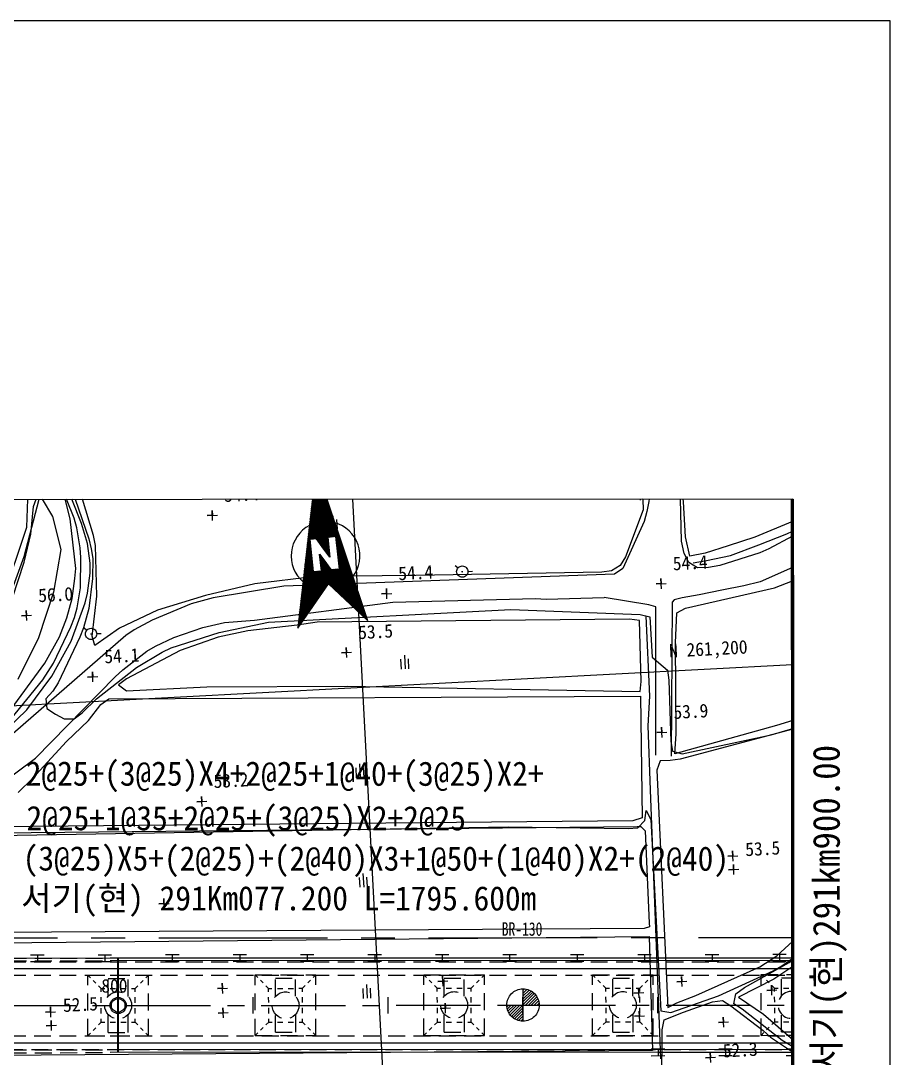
# Model space of a CAD drawing. Header units: millimetres. Extents: x 6886 to 7682, y 1103 to 1810.
# Drawn here: x 7553 to 7681.9, y 1465.3 to 1619.1 of the extents above; entities that cross this region are included whole.
import ezdxf
from ezdxf.enums import TextEntityAlignment as Align
from ezdxf.xclip import XClip

# ---------------------------------------------------------------- set-up
doc = ezdxf.new("R2010")
doc.units = ezdxf.units.MM
doc.header["$LTSCALE"] = 10
doc.header["$MEASUREMENT"] = 0
doc.header["$XCLIPFRAME"] = 2
for name, pattern in [('A-CENTR01', [2, 1.25, -0.25, 0.25, -0.25]), ('CENTER', [2, 1.25, -0.25, 0.25, -0.25]), ('CENTERX2', [4, 2.5, -0.5, 0.5, -0.5]), ('DASHED2', [0.375, 0.25, -0.125]), ('HIDDEN', [0.375, 0.25, -0.125])]:
    doc.linetypes.add(name, pattern=pattern)
for name, color, linetype in [('TN-MACL', 6, 'A-CENTR01'), ('TZ-BASE', 253, 'Continuous'), ('TZ-CABL', 4, 'Continuous')]:
    doc.layers.add(name, color=color, linetype=linetype)
doc.layers.add('TX-PAPR', color=2, linetype='Continuous', plot=False)
doc.styles.add('GHS', font='GulimChe.ttf')
doc.styles.add('GUL', font='GulimChe.ttf')
doc.styles.add('굴림체', font='GulimChe.ttf')
doc.linetypes.add('ZIGZAG', pattern='A,0.0001,-0.2,[131,ltypeshp.shx,S=0.2,R=0,X=-0.2,Y=0],-0.4,[131,ltypeshp.shx,S=0.2,R=180,X=0.2,Y=0],-0.2', length=0.8001)

# ---------------------------------------------------------------- blocks, each defined once
blk = doc.blocks.new('JD-4F4DFDFGR14')
at = {"layer": 'TZ-BASE'}
for p, q in [((631.37, 139.1), (649.82, -210.77)), ((683.51, 69.08, -28.64), (681.62, 139.08, -28.64)), ((677.43, 75.17, -29.64), (676.53, 103.74, -29.64)), ((592.88, 72.41, -29.64), (590.35, 82.63, -29.64)), ((629.33, 80.08, -25.21), (626.64, 56.23, -25.21)), ((629.33, 80.08, -25.21), (636.97, 57.33, -25.21)), ((683.77, 74.92, -29.59), (683.42, 81.29, -29.59)), ((586.44, 71.18, -27.31), (586.66, 76.87, -27.31)), ((593.47, 72.53, -30.64), (591.18, 78.05, -30.64)), ((594.57, 71.73, -30.64), (592.34, 77.3, -30.64)), ((628.75, 74.97, -25.21), (630.37, 76.97, -25.21)), ((628.78, 75.24, -25.21), (630.32, 77.14, -25.21)), ((678.95, 78.16, -28.64), (678.66, 74.96, -28.64)), ((586.09, 66.85, -28.64), (588.32, 75.46, -28.64)), ((587.43, 74.25, -28.46), (588.2, 76.19, -28.46)), ((588.2, 76.19, -28.46), (590.27, 72.77, -28.46)), ((593.2, 76.49, -30.64), (595.63, 69.45, -30.64)), ((596.35, 69.92, -30.64), (594.6, 75.6, -30.64)), ((628.56, 73.3, -25.21), (630.71, 75.96, -25.21)), ((628.59, 73.58, -25.21), (630.66, 76.13, -25.21)), ((628.63, 73.86, -25.21), (630.6, 76.3, -25.21)), ((628.66, 74.13, -25.21), (630.54, 76.47, -25.21)), ((628.69, 74.41, -25.21), (630.49, 76.64, -25.21)), ((628.7, 73.23, -25.21), (630.77, 75.79, -25.21)), ((628.72, 74.69, -25.21), (630.43, 76.8, -25.21)), ((628.97, 73.33, -25.21), (630.83, 75.62, -25.21)), ((629.23, 73.4, -25.21), (630.88, 75.46, -25.21)), ((676.61, 76.22, -30.64), (677.77, 75.27, -30.64)), ((587.07, 70.12, -28.46), (587.43, 74.25, -28.46)), ((629.47, 73.46, -25.21), (630.94, 75.29, -25.21)), ((629.7, 73.51, -25.21), (631, 75.12, -25.21)), ((629.92, 73.54, -25.21), (631.05, 74.95, -25.21)), ((630.13, 73.56, -25.21), (631.11, 74.78, -25.21)), ((630.33, 73.58, -25.21), (631.17, 74.61, -25.21)), ((630.53, 73.58, -25.21), (631.22, 74.44, -25.21)), ((630.72, 73.58, -25.21), (631.28, 74.27, -25.21)), ((630.9, 73.57, -25.21), (631.34, 74.11, -25.21)), ((631.08, 73.55, -25.21), (631.39, 73.94, -25.21)), ((677.77, 75.27, -30.64), (677.82, 73.76, -30.64)), ((678.66, 74.96, -28.64), (678.37, 73.48, -28.64)), ((684.08, 69.73, -29.59), (683.77, 74.92, -29.59)), ((590.27, 72.77, -28.46), (591.5, 67.85, -28.46)), ((593.7, 65.03, -29.64), (592.88, 72.41, -29.64)), ((593.86, 71.07, -30.64), (593.47, 72.53, -30.64)), ((613.21, 72.89, -30.28), (614.71, 72.96, -30.28)), ((613.96, 72.93, -30.28), (613.21, 72.89, -30.28)), ((614, 72.18, -30.28), (613.92, 73.67, -30.28)), ((613.92, 73.67, -30.28), (613.96, 72.93, -30.28)), ((628.09, 69.14, -25.21), (631.56, 73.43, -25.21)), ((628.13, 69.42, -25.21), (631.43, 73.51, -25.21)), ((628.16, 69.69, -25.21), (631.26, 73.53, -25.21)), ((628.19, 69.97, -25.21), (631.08, 73.55, -25.21)), ((628.22, 70.25, -25.21), (630.9, 73.57, -25.21)), ((628.25, 70.53, -25.21), (630.72, 73.58, -25.21)), ((628.28, 70.8, -25.21), (630.53, 73.58, -25.21)), ((628.31, 71.08, -25.21), (630.33, 73.58, -25.21)), ((628.34, 71.36, -25.21), (630.13, 73.56, -25.21)), ((628.38, 71.64, -25.21), (629.92, 73.54, -25.21)), ((628.41, 71.91, -25.21), (629.7, 73.51, -25.21)), ((628.44, 72.19, -25.21), (629.47, 73.46, -25.21)), ((628.47, 72.47, -25.21), (629.23, 73.4, -25.21)), ((628.47, 69.37, -25.21), (631.62, 73.26, -25.21)), ((628.5, 72.75, -25.21), (628.97, 73.33, -25.21)), ((628.53, 73.02, -25.21), (628.7, 73.23, -25.21)), ((628.68, 69.39, -25.21), (631.68, 73.09, -25.21)), ((628.89, 69.41, -25.21), (631.73, 72.93, -25.21)), ((629.1, 69.43, -25.21), (631.79, 72.76, -25.21)), ((629.27, 69.4, -25.21), (631.85, 72.59, -25.21)), ((629.48, 69.42, -25.21), (631.9, 72.42, -25.21)), ((629.53, 69.25, -25.21), (631.96, 72.25, -25.21)), ((631.26, 73.53, -25.21), (631.45, 73.77, -25.21)), ((631.26, 72.27, -29.56), (631.34, 70.83, -29.56)), ((631.43, 73.51, -25.21), (631.51, 73.6, -25.21)), ((631.82, 72.87, -29.56), (631.93, 70.86, -29.56)), ((632.49, 70.86, -29.56), (632.41, 72.33, -29.56)), ((677.82, 73.76, -30.64), (675.19, 66.8, -30.64)), ((678.37, 73.48, -28.64), (677.97, 72.04, -28.64)), ((582.86, 60.42, -27.31), (586.44, 71.18, -27.31)), ((594.39, 68.14, -30.64), (593.86, 71.07, -30.64)), ((595.45, 68.76, -30.64), (594.57, 71.73, -30.64)), ((629.62, 69.13, -25.21), (632.01, 72.08, -25.21)), ((629.72, 69, -25.21), (632.07, 71.91, -25.21)), ((629.81, 68.88, -25.21), (632.13, 71.75, -25.21)), ((629.9, 68.75, -25.21), (632.18, 71.58, -25.21)), ((629.99, 68.63, -25.21), (632.24, 71.41, -25.21)), ((630.09, 68.5, -25.21), (632.3, 71.24, -25.21)), ((631.21, 69.66, -25.21), (632.35, 71.07, -25.21)), ((631.42, 69.68, -25.21), (632.41, 70.9, -25.21)), ((631.63, 69.7, -25.21), (632.47, 70.73, -25.21)), ((677.97, 72.04, -28.64), (674.8, 65.03, -28.64)), ((699.98, 72.03, -29.59), (694.38, 69.71, -29.59)), ((586.07, 66.01, -28.46), (587.07, 70.12, -28.46)), ((595.63, 69.45, -30.64), (596.01, 67.99, -30.64)), ((596.64, 68.46, -30.64), (596.35, 69.92, -30.64)), ((628.06, 68.86, -25.21), (628.41, 69.29, -25.21)), ((629.38, 69.46, -25.21), (628.4, 69.36, -25.21)), ((628.4, 69.36, -25.21), (628.91, 64.59, -25.21)), ((630.5, 67.94, -25.21), (629.38, 69.46, -25.21)), ((630.18, 68.38, -25.21), (631.08, 69.5, -25.21)), ((630.27, 68.25, -25.21), (631.11, 69.29, -25.21)), ((632.28, 69.77, -25.21), (631.07, 69.64, -25.21)), ((631.07, 69.64, -25.21), (631.38, 66.73, -25.21)), ((631.85, 69.73, -25.21), (632.52, 70.57, -25.21)), ((632.06, 69.75, -25.21), (632.58, 70.4, -25.21)), ((632.27, 69.77, -25.21), (632.64, 70.23, -25.21)), ((632.79, 65, -25.21), (632.28, 69.77, -25.21)), ((632.3, 69.58, -25.21), (632.69, 70.06, -25.21)), ((632.33, 69.37, -25.21), (632.75, 69.89, -25.21)), ((632.35, 69.15, -25.21), (632.81, 69.72, -25.21)), ((632.37, 68.94, -25.21), (632.86, 69.55, -25.21)), ((632.39, 68.73, -25.21), (632.92, 69.39, -25.21)), ((632.42, 68.52, -25.21), (632.98, 69.22, -25.21)), ((684.71, 66.86, -29.59), (684.08, 69.73, -29.59)), ((694.38, 69.71, -29.59), (690.4, 68.41, -29.59)), ((694.96, 68.55, -29.56), (699.12, 70.21, -29.56)), ((699.99, 69.87, -28.64), (696.45, 67.96, -28.64)), ((699.12, 70.21, -29.56), (699.96, 70.59, -29.56)), ((591.5, 67.85, -28.46), (590.43, 61.54, -28.46)), ((594.49, 66.67, -30.64), (594.39, 68.14, -30.64)), ((595.84, 65.83, -30.64), (595.45, 68.76, -30.64)), ((596.01, 67.99, -30.64), (596.26, 66.53, -30.64)), ((596.82, 60.95, -30.64), (596.64, 68.46, -30.64)), ((627.84, 66.92, -25.21), (628.56, 67.81, -25.21)), ((627.87, 67.2, -25.21), (628.54, 68.02, -25.21)), ((627.91, 67.48, -25.21), (628.52, 68.23, -25.21)), ((627.94, 67.75, -25.21), (628.5, 68.44, -25.21)), ((627.97, 68.03, -25.21), (628.47, 68.66, -25.21)), ((628, 68.31, -25.21), (628.45, 68.87, -25.21)), ((628.03, 68.59, -25.21), (628.43, 69.08, -25.21)), ((630.36, 68.13, -25.21), (631.13, 69.08, -25.21)), ((630.45, 68, -25.21), (631.15, 68.87, -25.21)), ((631.38, 66.73, -25.21), (630.5, 67.94, -25.21)), ((630.55, 67.88, -25.21), (631.17, 68.65, -25.21)), ((630.64, 67.75, -25.21), (631.2, 68.44, -25.21)), ((630.73, 67.63, -25.21), (631.22, 68.23, -25.21)), ((630.82, 67.5, -25.21), (631.24, 68.02, -25.21)), ((630.91, 67.37, -25.21), (631.26, 67.81, -25.21)), ((632.44, 68.31, -25.21), (633.03, 69.05, -25.21)), ((632.46, 68.1, -25.21), (633.09, 68.88, -25.21)), ((632.48, 67.89, -25.21), (633.15, 68.71, -25.21)), ((632.51, 67.68, -25.21), (633.2, 68.54, -25.21)), ((632.53, 67.47, -25.21), (633.26, 68.37, -25.21)), ((632.55, 67.26, -25.21), (633.32, 68.21, -25.21)), ((632.57, 67.05, -25.21), (633.37, 68.04, -25.21)), ((632.59, 66.83, -25.21), (633.43, 67.87, -25.21)), ((632.62, 66.62, -25.21), (633.49, 67.7, -25.21)), ((683.91, 67.27, -28.64), (683.51, 69.08, -28.64)), ((690.4, 68.41, -29.59), (687, 67.32, -29.59)), ((690.74, 67, -29.56), (694.96, 68.55, -29.56)), ((696.45, 67.96, -28.64), (695.09, 67.38, -28.64)), ((582.52, 57.07, -28.64), (586.09, 66.85, -28.64)), ((594.43, 62.2, -30.64), (594.49, 66.67, -30.64)), ((596.26, 66.53, -30.64), (596.2, 63.58, -30.64)), ((627.59, 64.7, -25.21), (628.74, 66.12, -25.21)), ((627.62, 64.98, -25.21), (628.72, 66.33, -25.21)), ((627.66, 65.26, -25.21), (628.7, 66.55, -25.21)), ((627.69, 65.53, -25.21), (628.68, 66.76, -25.21)), ((627.72, 65.81, -25.21), (628.65, 66.97, -25.21)), ((627.75, 66.09, -25.21), (628.63, 67.18, -25.21)), ((627.78, 66.37, -25.21), (628.61, 67.39, -25.21)), ((627.81, 66.64, -25.21), (628.59, 67.6, -25.21)), ((629.86, 67.19, -25.21), (630.49, 66.32, -25.21)), ((630.12, 64.71, -25.21), (629.86, 67.19, -25.21)), ((629.87, 67.05, -25.21), (629.92, 67.11, -25.21)), ((629.9, 66.84, -25.21), (630.01, 66.98, -25.21)), ((629.92, 66.62, -25.21), (630.1, 66.85, -25.21)), ((629.94, 66.41, -25.21), (630.19, 66.73, -25.21)), ((629.96, 66.2, -25.21), (630.29, 66.6, -25.21)), ((629.99, 65.99, -25.21), (630.38, 66.48, -25.21)), ((630.01, 65.78, -25.21), (630.47, 66.35, -25.21)), ((630.03, 65.57, -25.21), (630.56, 66.22, -25.21)), ((630.49, 66.32, -25.21), (631.51, 64.89, -25.21)), ((631, 67.25, -25.21), (631.28, 67.6, -25.21)), ((631.09, 67.12, -25.21), (631.31, 67.39, -25.21)), ((631.18, 67, -25.21), (631.33, 67.18, -25.21)), ((631.27, 66.87, -25.21), (631.35, 66.97, -25.21)), ((631.78, 63.68, -25.21), (633.94, 66.35, -25.21)), ((632.03, 63.75, -25.21), (634, 66.18, -25.21)), ((632.64, 66.41, -25.21), (633.54, 67.53, -25.21)), ((632.66, 66.2, -25.21), (633.6, 67.36, -25.21)), ((632.68, 65.99, -25.21), (633.66, 67.19, -25.21)), ((632.71, 65.78, -25.21), (633.71, 67.02, -25.21)), ((632.73, 65.57, -25.21), (633.77, 66.86, -25.21)), ((632.75, 65.36, -25.21), (633.83, 66.69, -25.21)), ((632.77, 65.15, -25.21), (633.88, 66.52, -25.21)), ((675.19, 66.8, -30.64), (674.4, 65.5, -30.64)), ((684.59, 65.92, -28.64), (683.91, 67.27, -28.64)), ((687, 67.32, -29.59), (684.71, 66.86, -29.59)), ((685.23, 65.89, -29.56), (687.18, 66.25, -29.56)), ((687.18, 66.25, -29.56), (690.74, 67, -29.56)), ((695.09, 67.38, -28.64), (689.17, 65.48, -28.64)), ((584.32, 60.71, -28.46), (586.07, 66.01, -28.46)), ((593.6, 63.55, -29.64), (593.7, 65.03, -29.64)), ((595.83, 64.36, -30.64), (595.84, 65.83, -30.64)), ((627.22, 61.37, -25.21), (629.9, 64.69, -25.21)), ((627.61, 64.48, -25.21), (628.76, 65.91, -25.21)), ((627.73, 64.4, -25.21), (628.79, 65.7, -25.21)), ((627.86, 64.31, -25.21), (628.81, 65.49, -25.21)), ((627.99, 64.23, -25.21), (628.83, 65.28, -25.21)), ((628.12, 64.16, -25.21), (628.85, 65.07, -25.21)), ((628.25, 64.09, -25.21), (628.88, 64.86, -25.21)), ((628.39, 64.02, -25.21), (628.9, 64.65, -25.21)), ((628.53, 63.95, -25.21), (629.05, 64.6, -25.21)), ((628.68, 63.89, -25.21), (629.27, 64.62, -25.21)), ((628.82, 63.84, -25.21), (629.48, 64.65, -25.21)), ((628.91, 64.59, -25.21), (630.12, 64.71, -25.21)), ((628.97, 63.78, -25.21), (629.69, 64.67, -25.21)), ((629.28, 63.69, -25.21), (630.92, 65.72, -25.21)), ((629.45, 63.65, -25.21), (631.01, 65.59, -25.21)), ((629.61, 63.62, -25.21), (631.1, 65.46, -25.21)), ((629.78, 63.59, -25.21), (631.19, 65.34, -25.21)), ((629.95, 63.56, -25.21), (631.28, 65.21, -25.21)), ((630.05, 65.36, -25.21), (630.65, 66.1, -25.21)), ((630.07, 65.15, -25.21), (630.74, 65.97, -25.21)), ((630.1, 64.94, -25.21), (630.83, 65.84, -25.21)), ((630.13, 63.55, -25.21), (631.37, 65.08, -25.21)), ((630.31, 63.53, -25.21), (631.46, 64.96, -25.21)), ((630.5, 63.53, -25.21), (631.61, 64.9, -25.21)), ((630.7, 63.53, -25.21), (631.82, 64.92, -25.21)), ((630.9, 63.54, -25.21), (632.02, 64.93, -25.21)), ((631.11, 63.56, -25.21), (632.23, 64.95, -25.21)), ((631.32, 63.59, -25.21), (632.44, 64.97, -25.21)), ((631.51, 64.89, -25.21), (632.79, 65, -25.21)), ((631.55, 63.63, -25.21), (632.64, 64.99, -25.21)), ((631.76, 62.22, -25.21), (633.73, 64.66, -25.21)), ((631.87, 62.12, -25.21), (634.34, 65.17, -25.21)), ((631.98, 62.01, -25.21), (634.39, 65, -25.21)), ((632.09, 61.91, -25.21), (634.45, 64.83, -25.21)), ((632.2, 61.81, -25.21), (634.51, 64.66, -25.21)), ((632.3, 63.84, -25.21), (634.05, 66.01, -25.21)), ((632.58, 63.96, -25.21), (634.11, 65.84, -25.21)), ((632.9, 64.11, -25.21), (634.17, 65.68, -25.21)), ((633.27, 64.32, -25.21), (634.22, 65.51, -25.21)), ((633.73, 64.66, -25.21), (634.28, 65.34, -25.21)), ((649.97, 65.51, -29.96), (650.37, 65.15, -29.96)), ((650.88, 64.59, -29.96), (651.09, 64.58, -29.96)), ((650.99, 64.66, -29.96), (651, 64.5, -29.96)), ((651.83, 64.63, -29.96), (652.51, 64.65, -29.96)), ((673.14, 64.73, -30.64), (671.68, 64.49, -30.64)), ((674.4, 65.5, -30.64), (673.14, 64.73, -30.64)), ((674.8, 65.03, -28.64), (673.55, 64.2, -28.64)), ((685.89, 65.13, -28.64), (684.59, 65.92, -28.64)), ((687.51, 65.18, -28.64), (685.89, 65.13, -28.64)), ((689.17, 65.48, -28.64), (687.51, 65.18, -28.64)), ((699.99, 65.22, -30.2), (695.18, 63.07, -30.2)), ((593.16, 60.59, -29.64), (593.6, 63.55, -29.64)), ((595.44, 61.4, -30.64), (595.83, 64.36, -30.64)), ((596.2, 63.58, -30.64), (595.65, 59.15, -30.64)), ((629.21, 63.89, -30.64), (620.27, 62.77, -30.64)), ((673.55, 64.2, -28.64), (624.55, 62.42, -28.64)), ((626.78, 57.49, -25.21), (631.78, 63.68, -25.21)), ((626.81, 57.77, -25.21), (631.55, 63.63, -25.21)), ((626.84, 58.04, -25.21), (631.32, 63.59, -25.21)), ((626.87, 58.32, -25.21), (631.11, 63.56, -25.21)), ((626.9, 58.6, -25.21), (630.9, 63.54, -25.21)), ((626.94, 58.88, -25.21), (630.7, 63.53, -25.21)), ((626.97, 59.15, -25.21), (630.5, 63.53, -25.21)), ((627, 59.43, -25.21), (630.31, 63.53, -25.21)), ((627.03, 59.71, -25.21), (630.13, 63.55, -25.21)), ((627.06, 59.99, -25.21), (629.95, 63.56, -25.21)), ((627.09, 60.26, -25.21), (629.78, 63.59, -25.21)), ((627.12, 60.54, -25.21), (629.61, 63.62, -25.21)), ((627.15, 60.82, -25.21), (629.45, 63.65, -25.21)), ((627.19, 61.1, -25.21), (629.28, 63.69, -25.21)), ((627.25, 61.65, -25.21), (628.97, 63.78, -25.21)), ((627.28, 61.93, -25.21), (628.82, 63.84, -25.21)), ((627.31, 62.2, -25.21), (628.68, 63.89, -25.21)), ((627.34, 62.48, -25.21), (628.53, 63.95, -25.21)), ((627.37, 62.76, -25.21), (628.39, 64.02, -25.21)), ((627.4, 63.04, -25.21), (628.25, 64.09, -25.21)), ((627.44, 63.31, -25.21), (628.12, 64.16, -25.21)), ((627.47, 63.59, -25.21), (627.99, 64.23, -25.21)), ((627.5, 63.87, -25.21), (627.86, 64.31, -25.21)), ((627.53, 64.15, -25.21), (627.73, 64.4, -25.21)), ((627.56, 64.42, -25.21), (627.61, 64.48, -25.21)), ((644.12, 64.01, -30.64), (629.21, 63.89, -30.64)), ((631.21, 62.73, -25.21), (632.03, 63.75, -25.21)), ((631.32, 62.63, -25.21), (632.3, 63.84, -25.21)), ((631.43, 62.53, -25.21), (632.58, 63.96, -25.21)), ((631.54, 62.42, -25.21), (632.9, 64.11, -25.21)), ((631.65, 62.32, -25.21), (633.27, 64.32, -25.21)), ((632.31, 61.7, -25.21), (634.56, 64.5, -25.21)), ((632.42, 61.6, -25.21), (634.62, 64.33, -25.21)), ((632.53, 61.5, -25.21), (634.68, 64.16, -25.21)), ((632.63, 61.39, -25.21), (634.73, 63.99, -25.21)), ((632.74, 61.29, -25.21), (634.79, 63.82, -25.21)), ((632.85, 61.19, -25.21), (634.85, 63.65, -25.21)), ((632.96, 61.09, -25.21), (634.9, 63.48, -25.21)), ((633.07, 60.98, -25.21), (634.96, 63.32, -25.21)), ((633.18, 60.88, -25.21), (635.02, 63.15, -25.21)), ((671.68, 64.49, -30.64), (644.12, 64.01, -30.64)), ((680.51, 62.05, -30.28), (680.43, 63.55, -30.28)), ((680.43, 63.55, -30.28), (680.47, 62.8, -30.28)), ((695.18, 63.07, -30.2), (692.74, 62.5, -30.2)), ((697.27, 62.2, -29.64), (699.99, 63.22, -29.64)), ((590.43, 61.54, -28.46), (588.19, 54.8, -28.46)), ((593.93, 59.24, -30.64), (594.43, 62.2, -30.64)), ((620.27, 62.77, -30.64), (612.96, 61.07, -30.64)), ((624.55, 62.42, -28.64), (614.1, 60.71, -28.64)), ((626.64, 56.23, -25.21), (631.17, 62.77, -25.21)), ((626.75, 57.21, -25.21), (630.72, 62.13, -25.21)), ((636.97, 57.33, -25.21), (631.17, 62.77, -25.21)), ((633.29, 60.78, -25.21), (635.07, 62.98, -25.21)), ((633.4, 60.67, -25.21), (635.13, 62.81, -25.21)), ((633.51, 60.57, -25.21), (635.18, 62.64, -25.21)), ((633.62, 60.47, -25.21), (635.24, 62.47, -25.21)), ((633.73, 60.37, -25.21), (635.3, 62.3, -25.21)), ((633.84, 60.26, -25.21), (635.35, 62.14, -25.21)), ((633.95, 60.16, -25.21), (635.41, 61.97, -25.21)), ((634.06, 60.06, -25.21), (635.47, 61.8, -25.21)), ((634.17, 59.95, -25.21), (635.52, 61.63, -25.21)), ((639.83, 60.58, -30.28), (639.75, 62.07, -30.28)), ((639.75, 62.07, -30.28), (639.79, 61.32, -30.28)), ((679.72, 62.76, -30.28), (681.22, 62.84, -30.28)), ((680.47, 62.8, -30.28), (679.72, 62.76, -30.28)), ((684.11, 59.18, -29.64), (697.27, 62.2, -29.64)), ((689.48, 61.86, -30.2), (686.11, 61.16, -30.2)), ((692.74, 62.5, -30.2), (689.48, 61.86, -30.2)), ((592.41, 57.72, -29.64), (593.16, 60.59, -29.64)), ((593.01, 54.31, -30.64), (595.09, 59.97, -30.64)), ((595.09, 59.97, -30.64), (595.44, 61.4, -30.64)), ((596.13, 55.04, -30.64), (596.82, 60.95, -30.64)), ((612.96, 61.07, -30.64), (605.82, 58.88, -30.64)), ((614.1, 60.71, -28.64), (610.84, 59.83, -28.64)), ((620.19, 57.42, -31.64), (640.71, 60.08, -31.64)), ((626.72, 56.93, -25.21), (629.56, 60.46, -25.21)), ((634.28, 59.85, -25.21), (635.58, 61.46, -25.21)), ((634.39, 59.75, -25.21), (635.64, 61.29, -25.21)), ((634.5, 59.65, -25.21), (635.69, 61.12, -25.21)), ((634.61, 59.54, -25.21), (635.75, 60.96, -25.21)), ((634.72, 59.44, -25.21), (635.81, 60.79, -25.21)), ((634.83, 59.34, -25.21), (635.86, 60.62, -25.21)), ((634.94, 59.23, -25.21), (635.92, 60.45, -25.21)), ((635.05, 59.13, -25.21), (635.98, 60.28, -25.21)), ((635.16, 59.03, -25.21), (636.03, 60.11, -25.21)), ((639.04, 61.28, -30.28), (640.54, 61.36, -30.28)), ((639.79, 61.32, -30.28), (639.04, 61.28, -30.28)), ((640.71, 60.08, -31.64), (661.84, 60.59, -31.64)), ((661.84, 60.59, -31.64), (663.42, 60.5, -31.64)), ((663.42, 60.5, -31.64), (672.04, 60.77, -31.64)), ((678.65, 59.65, -30.2), (672.04, 60.77, -30.2)), ((682.12, 60.06, -30.2), (681.96, 37.24, -30.2)), ((682.41, 60.41, -30.2), (682.12, 60.06, -30.2)), ((683.62, 60.69, -30.2), (682.41, 60.41, -30.2)), ((686.11, 61.16, -30.2), (683.62, 60.69, -30.2)), ((586.46, 57.33, -28.69), (586.38, 58.82, -28.69)), ((586.38, 58.82, -28.69), (586.42, 58.08, -28.69)), ((593.54, 57.81, -30.64), (593.93, 59.24, -30.64)), ((595.65, 59.15, -30.64), (594.86, 56.28, -30.64)), ((605.82, 58.88, -30.64), (600.21, 56.2, -30.64)), ((610.84, 59.83, -28.64), (605.03, 57.39, -28.64)), ((622.26, 57.09, -30.64), (658.21, 58.96, -30.64)), ((626.68, 56.66, -25.21), (628.4, 58.78, -25.21)), ((635.27, 58.93, -25.21), (636.09, 59.94, -25.21)), ((635.38, 58.82, -25.21), (636.15, 59.77, -25.21)), ((635.49, 58.72, -25.21), (636.2, 59.61, -25.21)), ((635.6, 58.62, -25.21), (636.26, 59.44, -25.21)), ((635.71, 58.51, -25.21), (636.32, 59.27, -25.21)), ((635.82, 58.41, -25.21), (636.37, 59.1, -25.21)), ((635.93, 58.31, -25.21), (636.43, 58.93, -25.21)), ((636.04, 58.2, -25.21), (636.49, 58.76, -25.21)), ((636.15, 58.1, -25.21), (636.54, 58.59, -25.21)), ((636.26, 58, -25.21), (636.6, 58.43, -25.21)), ((658.21, 58.96, -30.64), (677.37, 58.24, -30.64)), ((679.69, 59.39, -30.2), (678.65, 59.65, -30.2)), ((679.7, 37.41, -30.2), (679.69, 59.39, -30.2)), ((682.61, 54.04, -29.64), (682.81, 58.46, -29.64)), ((682.81, 58.46, -29.64), (684.11, 59.18, -29.64)), ((585.67, 58.04, -28.69), (587.16, 58.12, -28.69)), ((586.42, 58.08, -28.69), (585.67, 58.04, -28.69)), ((591.32, 54.94, -29.64), (592.41, 57.72, -29.64)), ((592.99, 56.42, -30.64), (593.54, 57.81, -30.64)), ((605.03, 57.39, -28.64), (602.38, 55.98, -28.64)), ((612.57, 56.3, -31.64), (615.74, 57.04, -31.64)), ((614.95, 55.59, -30.64), (622.26, 57.09, -30.64)), ((615.74, 57.04, -31.64), (620.19, 57.42, -31.64)), ((629.48, 57.08, -30.64), (626.55, 56.64, -30.64)), ((626.65, 56.38, -25.21), (627.24, 57.11, -25.21)), ((675.77, 57.55, -30.64), (629.48, 57.08, -30.64)), ((636.36, 57.9, -25.21), (636.66, 58.26, -25.21)), ((636.47, 57.79, -25.21), (636.71, 58.09, -25.21)), ((636.58, 57.69, -25.21), (636.77, 57.92, -25.21)), ((636.69, 57.59, -25.21), (636.83, 57.75, -25.21)), ((636.8, 57.48, -25.21), (636.88, 57.58, -25.21)), ((636.91, 57.38, -25.21), (636.94, 57.41, -25.21)), ((677.25, 57.35, -30.64), (675.77, 57.55, -30.64)), ((677.54, 48.33, -30.64), (677.25, 57.35, -30.64)), ((677.37, 58.24, -30.64), (678.81, 57.89, -30.64)), ((678.21, 57.97, -30.64), (678.73, 46.16, -30.64)), ((678.81, 57.89, -30.64), (679.14, 51.91, -30.64)), ((590.41, 51.04, -30.64), (592.99, 56.42, -30.64)), ((594.86, 56.28, -30.64), (594.32, 54.89, -30.64)), ((594.97, 56.28, -29.98), (595.36, 55.91, -29.98)), ((595.88, 55.35, -29.98), (596.08, 55.34, -29.98)), ((595.99, 55.43, -29.98), (596, 55.27, -29.98)), ((600.21, 56.2, -30.64), (596.56, 53.64, -30.64)), ((596.83, 55.4, -29.98), (597.5, 55.42, -29.98)), ((602.38, 55.98, -28.64), (601.13, 55.15, -28.64)), ((607.86, 53.3, -30.64), (614.95, 55.59, -30.64)), ((608.25, 54.84, -31.64), (612.57, 56.3, -31.64)), ((619.21, 55.82, -30.64), (614.82, 54.9, -30.64)), ((626.55, 56.64, -30.64), (619.21, 55.82, -30.64)), ((601.13, 55.15, -28.64), (579.26, 36.12, -28.64)), ((588.19, 54.8, -28.46), (585.14, 48.62, -28.46)), ((589.14, 51.05, -29.64), (591.32, 54.94, -29.64)), ((590.18, 49.12, -30.64), (593.01, 54.31, -30.64)), ((594.32, 54.89, -30.64), (591.09, 48.12, -30.64)), ((596.56, 53.64, -30.64), (596.13, 55.04, -30.64)), ((605.54, 53.57, -31.64), (608.25, 54.84, -31.64)), ((614.82, 54.9, -30.64), (609.2, 52.9, -30.64)), ((682.69, 40.55, -29.64), (682.61, 54.04, -29.64)), ((600.7, 50.04, -31.64), (604.24, 52.8, -31.64)), ((609.2, 52.9, -30.64), (601.23, 48.73, -30.64)), ((602.7, 50.39, -30.64), (606.5, 52.67, -30.64)), ((604.24, 52.8, -31.64), (605.54, 53.57, -31.64)), ((606.5, 52.67, -30.64), (607.86, 53.3, -30.64)), ((633.09, 52.56, -31.11), (634.58, 52.64, -31.11)), ((633.83, 52.6, -31.11), (633.09, 52.56, -31.11)), ((633.87, 51.85, -31.11), (633.8, 53.35, -31.11)), ((633.8, 53.35, -31.11), (633.83, 52.6, -31.11)), ((699.99, 50.79), (0.01, 13.87)), ((582.03, 41.35, -29.64), (589.14, 51.05, -29.64)), ((588.82, 48.54, -30.64), (590.41, 51.04, -30.64)), ((641.87, 51.61, -32.56), (641.95, 50.16, -32.56)), ((642.43, 52.2, -32.56), (642.54, 50.19, -32.56)), ((643.1, 50.2, -32.56), (643.02, 51.67, -32.56)), ((679.14, 51.91, -30.64), (681.41, 49.97, -30.64)), ((596.26, 48.26, -30.5), (596.18, 49.76, -30.5)), ((596.18, 49.76, -30.5), (596.22, 49.01, -30.5)), ((596.81, 45.74, -30.64), (602.7, 50.39, -30.64)), ((599.55, 49.02, -31.64), (600.7, 50.04, -31.64)), ((681.41, 49.97, -30.64), (681.6, 48.51, -30.64)), ((584.1, 42.74, -30.64), (588.82, 48.54, -30.64)), ((586.46, 44.09, -30.64), (590.18, 49.12, -30.64)), ((587.77, 36.97, -31.64), (599.55, 49.02, -31.64)), ((591.09, 48.12, -30.64), (590.3, 46.86, -30.64)), ((595.47, 48.97, -30.5), (596.97, 49.05, -30.5)), ((596.22, 49.01, -30.5), (595.47, 48.97, -30.5)), ((601.23, 48.73, -30.64), (600.03, 47.81, -30.64)), ((600.03, 47.81, -30.64), (601.24, 46.91, -30.64)), ((677.39, 46.81, -30.64), (677.54, 48.33, -30.64)), ((681.6, 48.51, -30.64), (681.94, 39.44, -30.64)), ((590.3, 46.86, -30.64), (589.3, 45.75, -30.64)), ((598.63, 45.75, -30.64), (677.41, 46.12, -30.64)), ((601.24, 46.91, -30.64), (613.14, 47.53, -30.64)), ((613.14, 47.53, -30.64), (633.94, 47.6, -30.64)), ((633.94, 47.6, -30.64), (677.39, 46.81, -30.64)), ((677.41, 46.12, -30.64), (677.68, 28.12, -30.64)), ((678.73, 46.16, -30.64), (678.53, 41.74, -30.64)), ((589.3, 45.75, -30.64), (589.45, 44.29, -30.64)), ((594.67, 43.67, -30.64), (596.81, 45.74, -30.64)), ((595.59, 42.52, -30.64), (597.43, 44.88, -30.64)), ((597.43, 44.88, -30.64), (598.63, 45.75, -30.64)), ((580.98, 38.87, -30.64), (586.46, 44.09, -30.64)), ((589.45, 44.29, -30.64), (590.7, 43.49, -30.64)), ((590.7, 43.49, -30.64), (592, 42.8, -30.64)), ((593.47, 42.79, -30.64), (594.67, 43.67, -30.64)), ((592, 42.8, -30.64), (593.47, 42.79, -30.64)), ((592.35, 39.42, -30.64), (595.59, 42.52, -30.64)), ((678.53, 41.74, -30.64), (678.83, 32.28, -30.64)), ((680.61, 40.02, -30.74), (680.53, 41.52, -30.74)), ((680.53, 41.52, -30.74), (680.57, 40.77, -30.74)), ((697.56, 41.8, -29.64), (682.49, 37.6, -29.64)), ((700, 42.56, -29.64), (697.56, 41.8, -29.64)), ((679.82, 40.73, -30.74), (681.32, 40.81, -30.74)), ((680.57, 40.77, -30.74), (679.82, 40.73, -30.74)), ((682.49, 37.6, -29.64), (682.69, 40.55, -29.64)), ((700, 41.23, -30.64), (683.3, 36.79, -30.64)), ((683.62, 37.58, -30.64), (696.77, 40.4, -30.64)), ((696.77, 40.4, -30.64), (700, 41.34, -30.64)), ((587.32, 33.92, -30.64), (592.35, 39.42, -30.64)), ((681.94, 39.44, -30.64), (682.18, 37.98, -30.64)), ((572.76, 25.85, -31.64), (587.77, 36.97, -31.64)), ((682.18, 37.98, -30.64), (683.62, 37.58, -30.64)), ((635.22, 35.5, -32.56), (635.29, 34.05, -32.56)), ((635.77, 36.1, -32.56), (635.88, 34.09, -32.56)), ((636.44, 34.09, -32.56), (636.37, 35.56, -32.56)), ((680.31, 36.55, -30.64), (679.82, 35.16, -30.64)), ((681.83, 36.59, -30.64), (680.31, 36.55, -30.64)), ((683.3, 36.79, -30.64), (681.83, 36.59, -30.64)), ((585.18, 31.84, -30.64), (587.32, 33.92, -30.64)), ((679.82, 35.16, -30.64), (681.46, 0.03, -30.64)), ((612.44, 29.79, -31.41), (612.36, 31.28, -31.41)), ((612.36, 31.28, -31.41), (612.4, 30.53, -31.41)), ((678.83, 32.28, -30.64), (680.37, -7.61, -30.64)), ((611.65, 30.5, -31.41), (613.15, 30.57, -31.41)), ((612.4, 30.53, -31.41), (611.65, 30.5, -31.41)), ((678.04, 27.74, -31.64), (678.28, 29.22, -31.64)), ((678.28, 29.22, -31.64), (678.97, 27.87, -31.64)), ((676.27, 27.69, -30.64), (579.01, 26.74, -30.64)), ((677.68, 28.12, -30.64), (676.27, 27.69, -30.64)), ((677.04, 26.63, -31.64), (678.04, 27.74, -31.64)), ((678.97, 27.87, -31.64), (680.44, -0.49, -31.64)), ((576.85, 25.39, -31.64), (657.81, 26.76, -31.64)), ((577.08, 25.84, -31.43), (676.94, 26.82, -31.43)), ((657.81, 26.76, -31.64), (675.57, 26.54, -31.64)), ((675.57, 26.54, -31.64), (677.04, 26.63, -31.64)), ((676.94, 26.82, -31.43), (677.48, 26.84, -31.43)), ((677.48, 26.84, -31.43), (678.09, 26.17, -31.43)), ((678.09, 26.17, -31.43), (678.71, 12.5, -31.43)), ((691.15, 21.7, -31.11), (691.07, 23.2, -31.11)), ((691.07, 23.2, -31.11), (691.11, 22.45, -31.11)), ((690.36, 22.41, -31.11), (691.86, 22.49, -31.11)), ((691.11, 22.45, -31.11), (690.36, 22.41, -31.11)), ((690.47, 20.41, -31.11), (691.97, 20.49, -31.11)), ((691.22, 20.45, -31.11), (690.47, 20.41, -31.11)), ((691.26, 19.7, -31.11), (691.18, 21.2, -31.11)), ((691.18, 21.2, -31.11), (691.22, 20.45, -31.11)), ((635.73, 19.28, -32.56), (635.8, 17.83, -32.56)), ((636.28, 19.87, -32.56), (636.39, 17.86, -32.56)), ((636.95, 17.87, -32.56), (636.88, 19.34, -32.56)), ((606.05, 15.36, -31.73), (607.54, 15.43, -31.73)), ((606.79, 15.39, -31.73), (606.05, 15.36, -31.73)), ((606.83, 14.65, -31.73), (606.75, 16.14, -31.73)), ((606.75, 16.14, -31.73), (606.79, 15.39, -31.73)), ((678.71, 12.5, -31.43), (678.73, 11.96, -31.43)), ((677.95, 11.7, -31.43), (558.07, 10.97, -31.43)), ((678.73, 11.96, -31.43), (677.95, 11.7, -31.43)), ((554.09, 9.32, -31.67), (678.72, 10.54, -31.67)), ((678.72, 10.54, -31.67), (679.21, -6.37, -31.67)), ((697.61, 7.65, -30.64), (699.99, 9.84, -30.64)), ((587.02, 7.83), (589.02, 7.83)), ((588.02, 7.83), (588.02, 6.83)), ((597.02, 7.83), (599.02, 7.83)), ((598.02, 7.83), (598.02, 6.83)), ((607.02, 7.84), (609.02, 7.84)), ((608.02, 7.84), (608.02, 6.84)), ((617.02, 7.84), (619.02, 7.85)), ((618.02, 7.84), (618.02, 6.84)), ((627.02, 7.85), (629.02, 7.85)), ((628.02, 7.85), (628.02, 6.85)), ((637.02, 7.85), (639.02, 7.86)), ((638.02, 7.86), (638.02, 6.86)), ((647.02, 7.86), (649.02, 7.86)), ((648.02, 7.86), (648.02, 6.86)), ((657.02, 7.86), (659.02, 7.87)), ((658.02, 7.87), (658.02, 6.87)), ((667.02, 7.87), (669.02, 7.87)), ((668.02, 7.87), (668.02, 6.87)), ((677.02, 7.88), (679.02, 7.88)), ((678.02, 7.88), (678.02, 6.88)), ((687.02, 7.88), (689.02, 7.88)), ((688.02, 7.88), (688.02, 6.88)), ((697.02, 7.89), (699.02, 7.89)), ((698.02, 7.89), (698.02, 6.89)), ((587.02, 6.83), (589.02, 6.83)), ((597.02, 6.83), (599.02, 6.83)), ((700, 7.39), (598.82, 7.33)), ((700, 6.97), (598.82, 6.91)), ((599.95, -6.68, 2.91), (599.95, 7.32, 2.91)), ((600.05, -6.68, 2.91), (600.05, 7.32, 2.91)), ((607.02, 6.84), (609.02, 6.84)), ((617.02, 6.84), (619.02, 6.85)), ((627.02, 6.85), (629.02, 6.85)), ((637.02, 6.85), (639.02, 6.86)), ((647.02, 6.86), (649.02, 6.86)), ((657.02, 6.86), (659.02, 6.87)), ((667.02, 6.87), (669.02, 6.87)), ((677.02, 6.88), (679.02, 6.88)), ((687.02, 6.88), (689.02, 6.88)), ((692.85, 2.99, -32.64), (699.45, 6.68, -32.64)), ((695.11, 6.05, -30.64), (697.61, 7.65, -30.64)), ((697.02, 6.89), (699.02, 6.89)), ((697.09, 5.43, -31.64), (698.39, 6.16, -31.64)), ((698.39, 6.16, -31.64), (700.02, 7.36, -31.64)), ((699.45, 6.68, -32.64), (700.02, 7.11, -32.64)), ((648.15, 3.16, -32.17), (648.07, 4.66, -32.17)), ((648.07, 4.66, -32.17), (648.11, 3.91, -32.17)), ((683.58, 3.12, -31.11), (683.5, 4.62, -31.11)), ((683.5, 4.62, -31.11), (683.54, 3.87, -31.11)), ((685.62, 1.78, -30.64), (695.11, 6.05, -30.64)), ((688.96, 1.74, -31.64), (697.09, 5.43, -31.64)), ((700.02, 6.1, -31.64), (697.17, 4.2, -31.64)), ((615.49, 2.1, -32.17), (615.41, 3.6, -32.17)), ((615.41, 3.6, -32.17), (615.45, 2.85, -32.17)), ((636.8, 3.4, -32.56), (636.91, 1.39, -32.56)), ((647.36, 3.87, -32.17), (648.86, 3.95, -32.17)), ((648.11, 3.91, -32.17), (647.36, 3.87, -32.17)), ((682.79, 3.83, -31.11), (684.29, 3.91, -31.11)), ((683.54, 3.87, -31.11), (682.79, 3.83, -31.11)), ((697.17, 4.2, -31.64), (691.96, 1.54, -31.64)), ((696.91, 1.82, -32), (696.83, 3.32, -32)), ((696.83, 3.32, -32), (696.87, 2.57, -32)), ((614.7, 2.81, -32.17), (616.2, 2.89, -32.17)), ((615.45, 2.85, -32.17), (614.7, 2.81, -32.17)), ((636.24, 2.81, -32.56), (636.32, 1.36, -32.56)), ((637.47, 1.4, -32.56), (637.39, 2.87, -32.56)), ((660, 2.77), (660, -2.03)), ((660, 2.53), (660.23, 2.76)), ((660, 2.1), (660.59, 2.69)), ((660, 1.68), (660.91, 2.59)), ((660, 1.25), (661.19, 2.45)), ((660, 0.83), (661.45, 2.28)), ((660, 0.4), (661.67, 2.08)), ((660, -0.86), (660, 1.54)), ((660.38, 0.37), (661.88, 1.86)), ((660.81, 0.37), (662.05, 1.61)), ((676.42, 2.14, -32.17), (677.92, 2.22, -32.17)), ((677.17, 2.18, -32.17), (676.42, 2.14, -32.17)), ((677.21, 1.43, -32.17), (677.13, 2.93, -32.17)), ((677.13, 2.93, -32.17), (677.17, 2.18, -32.17)), ((680, -0.85), (680, 1.55)), ((681.93, -0.74, -31.64), (688.96, 1.74, -31.64)), ((682.81, 0.71, -30.64), (685.62, 1.78, -30.64)), ((691.26, 0.53, -32.64), (691.55, 2.02, -32.64)), ((691.55, 2.02, -32.64), (692.85, 2.99, -32.64)), ((691.96, 1.54, -31.64), (695.67, -1, -31.64)), ((696.12, 2.53, -32), (697.62, 2.61, -32)), ((696.87, 2.57, -32), (696.12, 2.53, -32)), ((700, -0.84), (700, 1.56)), ((590.03, -1.4, -32.17), (589.95, 0.1, -32.17)), ((589.95, 0.1, -32.17), (589.99, -0.65, -32.17)), ((620, -0.88), (620, 1.52)), ((640, -0.87), (640, 1.53)), ((648.54, -0.84, -32.17), (648.46, 0.66, -32.17)), ((648.46, 0.66, -32.17), (648.5, -0.09, -32.17)), ((657.6, 0.37), (662.4, 0.37)), ((657.61, 0.14), (657.84, 0.37)), ((657.67, -0.23), (658.26, 0.37)), ((657.78, -0.54), (658.69, 0.37)), ((657.92, -0.83), (659.11, 0.37)), ((658.09, -1.08), (659.54, 0.37)), ((658.28, -1.31), (659.96, 0.37)), ((661.23, 0.37), (662.2, 1.33)), ((661.66, 0.37), (662.31, 1.02)), ((662.08, 0.37), (662.38, 0.67)), ((681.46, 0.03, -30.64), (682.81, 0.71, -30.64)), ((683.79, -0.68, -31.64), (688.11, 0.83, -31.64)), ((688.11, 0.83, -31.64), (689.57, 1.07, -31.64)), ((689.57, 1.07, -31.64), (690.82, 0.28, -31.64)), ((690.82, 0.28, -31.64), (695.6, -3.4, -31.64)), ((692.51, -0.26, -32.64), (691.26, 0.53, -32.64)), ((589.24, -0.69, -32.17), (590.73, -0.61, -32.17)), ((589.99, -0.65, -32.17), (589.24, -0.69, -32.17)), ((614.82, -0.81, -32.17), (616.31, -0.74, -32.17)), ((615.57, -0.77, -32.17), (614.82, -0.81, -32.17)), ((615.61, -1.52, -32.17), (615.53, -0.03, -32.17)), ((615.53, -0.03, -32.17), (615.57, -0.77, -32.17)), ((647.75, -0.13, -32.17), (649.25, -0.05, -32.17)), ((648.5, -0.09, -32.17), (647.75, -0.13, -32.17)), ((658.51, -1.51), (660, -0.02)), ((658.76, -1.69), (660, -0.44)), ((659.04, -1.83), (660, -0.87)), ((659.35, -1.94), (660, -1.29)), ((676.53, -1.3, -32.17), (678.03, -1.22, -32.17)), ((677.28, -1.26, -32.17), (676.53, -1.3, -32.17)), ((677.32, -2.01, -32.17), (677.24, -0.51, -32.17)), ((677.24, -0.51, -32.17), (677.28, -1.26, -32.17)), ((680.44, -0.49, -31.64), (681.93, -0.74, -31.64)), ((680.93, -1.8, -31.64), (683.79, -0.68, -31.64)), ((689.76, -2.92, -32.31), (689.68, -1.42, -32.31)), ((689.68, -1.42, -32.31), (689.72, -2.17, -32.31)), ((698.44, -4.88, -32.64), (692.51, -0.26, -32.64)), ((695.67, -1, -31.64), (700, -4.74, -31.64)), ((589.34, -2.69, -32.17), (590.84, -2.61, -32.17)), ((590.09, -2.65, -32.17), (589.34, -2.69, -32.17)), ((590.13, -3.4, -32.17), (590.05, -1.9, -32.17)), ((590.05, -1.9, -32.17), (590.09, -2.65, -32.17)), ((659.7, -2.02), (660, -1.72)), ((680.63, -3.28, -31.64), (680.93, -1.8, -31.64)), ((688.97, -2.21, -32.31), (690.47, -2.13, -32.31)), ((689.72, -2.17, -32.31), (688.97, -2.21, -32.31)), ((680.57, -12.21, -31.64), (680.63, -3.28, -31.64)), ((695.6, -3.4, -31.64), (696.71, -4.4, -31.64)), ((696.71, -4.4, -31.64), (699.22, -6.08, -31.64)), ((679.02, -6.13), (681.02, -6.12)), ((680.02, -6.13), (680.02, -7.13)), ((689.02, -6.12), (691.02, -6.12)), ((690.02, -6.12), (690.02, -7.12)), ((700.02, -5.84, -32.64), (698.44, -4.88, -32.64)), ((699.02, -6.12), (700, -6.11)), ((699.22, -6.08, -31.64), (700, -6.54, -31.64)), ((700.02, -5.84, -32.64), (700, -5.83, -32.64)), ((679.21, -6.37, -31.67), (560.01, -7.27, -31.67)), ((700, -6.23), (598.83, -6.28)), ((700, -6.61), (598.83, -6.67)), ((679.02, -7.13), (681.02, -7.12)), ((687.03, -7.43, -32.31), (688.53, -7.35, -32.31)), ((687.78, -7.39, -32.31), (687.03, -7.43, -32.31)), ((687.82, -8.14, -32.31), (687.74, -6.64, -32.31)), ((687.74, -6.64, -32.31), (687.78, -7.39, -32.31)), ((689.02, -7.12), (691.02, -7.12)), ((699.02, -7.12), (700, -7.11))]:
    blk.add_line(p, q, dxfattribs=at)
at = {"layer": 'TZ-BASE', "linetype": 'CENTERX2'}
for p, q in [((566.02, 10.31), (699.99, 10.38)), ((599, 0.32, 2.91), (598.8, 0.32, 2.91))]:
    blk.add_line(p, q, dxfattribs=at)
at = {"layer": 'TZ-BASE', "ltscale": 2}
for p, q in [((48.02, 7.03), (700, 7.39)), ((680.02, -6.63), (700, -6.61))]:
    blk.add_line(p, q, dxfattribs=at)
at = {"layer": 'TZ-BASE', "linetype": 'DASHED2'}
for p, q in [((280.17, 7.15), (598.82, 7.31)), ((280.17, 6.75), (598.82, 6.91)), ((595.5, 4.81, 2.91), (604.5, 4.82, 2.91)), ((595.9, 4.41, 2.91), (595.5, 4.81, 2.91)), ((595.5, -4.19, 2.91), (595.5, 4.81, 2.91)), ((604.1, 4.42, 2.91), (604.5, 4.82, 2.91)), ((604.5, -4.18, 2.91), (604.5, 4.82, 2.91)), ((620.3, 4.84), (629.3, 4.85)), ((620.31, -4.16), (620.3, 4.84)), ((620.7, 4.44), (620.3, 4.84)), ((628.9, 4.45), (629.3, 4.85)), ((629.31, -4.15), (629.3, 4.85)), ((645.31, -4.14), (645.3, 4.86)), ((645.3, 4.86), (654.3, 4.86)), ((645.7, 4.46), (645.3, 4.86)), ((653.9, 4.46), (654.3, 4.86)), ((654.31, -4.14), (654.3, 4.86)), ((670.31, -4.13), (670.3, 4.87)), ((670.3, 4.87), (679.3, 4.87)), ((670.7, 4.47), (670.3, 4.87)), ((678.9, 4.47), (679.3, 4.87)), ((679.31, -4.13), (679.3, 4.87)), ((695.3, 4.88), (700, 4.89)), ((695.31, -4.12), (695.3, 4.88)), ((695.7, 4.48), (695.3, 4.88)), ((596.7, 3.62, 2.91), (596.3, 4.01, 2.91)), ((597.5, 2.82, 2.91), (597.1, 3.22, 2.91)), ((598.5, 4.32, 2.91), (601.5, 4.32, 2.91)), ((598.5, 1.64, 2.91), (598.5, 4.32, 2.91)), ((601.5, 1.64, 2.91), (601.5, 4.32, 2.91)), ((602.5, 2.82, 2.91), (602.9, 3.22, 2.91)), ((603.3, 3.62, 2.91), (603.7, 4.02, 2.91)), ((621.5, 3.64), (621.1, 4.04)), ((622.3, 2.84), (621.9, 3.24)), ((623.3, 4.34), (626.3, 4.35)), ((623.3, 1.67), (623.3, 4.34)), ((626.3, 1.67), (626.3, 4.35)), ((627.3, 2.85), (627.7, 3.25)), ((628.1, 3.65), (628.5, 4.05)), ((646.5, 3.66), (646.1, 4.06)), ((647.3, 2.86), (646.9, 3.26)), ((648.3, 1.68), (648.3, 4.36)), ((648.3, 4.36), (651.3, 4.36)), ((651.3, 1.68), (651.3, 4.36)), ((652.3, 2.86), (652.7, 3.26)), ((653.1, 3.66), (653.5, 4.06)), ((671.5, 3.67), (671.1, 4.07)), ((672.3, 2.87), (671.9, 3.27)), ((673.3, 1.69), (673.3, 4.37)), ((673.3, 4.37), (676.3, 4.37)), ((676.3, 1.7), (676.3, 4.37)), ((677.3, 2.87), (677.7, 3.27)), ((678.1, 3.67), (678.5, 4.07)), ((696.5, 3.68), (696.1, 4.08)), ((697.3, 2.88), (696.9, 3.28)), ((698.3, 1.71), (698.3, 4.39)), ((698.3, 4.39), (700, 4.39)), ((597.5, 2.82, 2.91), (598, 2.82, 2.91)), ((597.5, 2.32, 2.91), (597.5, 2.82, 2.91)), ((598.8, 2.82, 2.91), (599.6, 2.82, 2.91)), ((600.4, 2.82, 2.91), (601.2, 2.82, 2.91)), ((602, 2.82, 2.91), (602.5, 2.82, 2.91)), ((602.5, 2.32, 2.91), (602.5, 2.82, 2.91)), ((622.3, 2.34), (622.3, 2.84)), ((622.3, 2.84), (622.8, 2.84)), ((622.31, 0.74), (622.3, 1.54)), ((623.6, 2.84), (624.4, 2.84)), ((625.2, 2.84), (626, 2.84)), ((626.8, 2.85), (627.3, 2.85)), ((627.3, 2.35), (627.3, 2.85)), ((627.31, 0.75), (627.3, 1.55)), ((647.3, 2.36), (647.3, 2.86)), ((647.3, 2.86), (647.8, 2.86)), ((647.31, 0.76), (647.3, 1.56)), ((648.6, 2.86), (649.4, 2.86)), ((650.2, 2.86), (651, 2.86)), ((651.8, 2.86), (652.3, 2.86)), ((652.3, 2.36), (652.3, 2.86)), ((652.31, 0.76), (652.3, 1.56)), ((672.3, 2.37), (672.3, 2.87)), ((672.3, 2.87), (672.8, 2.87)), ((672.31, 0.77), (672.3, 1.57)), ((673.6, 2.87), (674.4, 2.87)), ((675.2, 2.87), (676, 2.87)), ((676.8, 2.87), (677.3, 2.87)), ((677.3, 2.37), (677.3, 2.87)), ((677.31, 0.77), (677.3, 1.57)), ((697.3, 2.88), (697.8, 2.89)), ((697.3, 2.38), (697.3, 2.88)), ((697.31, 0.78), (697.3, 1.58)), ((698.6, 2.89), (699.4, 2.89)), ((597.5, 0.72, 2.91), (597.5, 1.52, 2.91)), ((602.5, 0.72, 2.91), (602.5, 1.52, 2.91)), ((597.5, -0.88, 2.91), (597.5, -0.08, 2.91)), ((598.5, -3.68, 2.91), (598.5, -1.01, 2.91)), ((601.5, -3.68, 2.91), (601.5, -1.01, 2.91)), ((602.5, -0.88, 2.91), (602.5, -0.08, 2.91)), ((622.31, -0.86), (622.31, -0.06)), ((623.31, -3.66), (623.31, -0.98)), ((626.31, -3.65), (626.31, -0.98)), ((627.31, -0.85), (627.31, -0.05)), ((647.31, -0.84), (647.31, -0.04)), ((648.31, -3.64), (648.31, -0.97)), ((651.31, -3.64), (651.31, -0.96)), ((652.31, -0.84), (652.31, -0.04)), ((672.31, -0.83), (672.31, -0.03)), ((673.31, -3.63), (673.31, -0.95)), ((676.31, -3.63), (676.31, -0.95)), ((677.31, -0.83), (677.31, -0.03)), ((697.31, -0.82), (697.31, -0.02)), ((698.31, -3.61), (698.31, -0.94)), ((596.7, -2.98, 2.91), (596.3, -3.39, 2.91)), ((597.5, -2.18, 2.91), (597.1, -2.58, 2.91)), ((597.5, -2.18, 2.91), (597.5, -1.68, 2.91)), ((597.5, -2.18, 2.91), (598, -2.18, 2.91)), ((598.8, -2.18, 2.91), (599.6, -2.18, 2.91)), ((600.4, -2.18, 2.91), (601.2, -2.18, 2.91)), ((602, -2.18, 2.91), (602.5, -2.18, 2.91)), ((602.5, -2.18, 2.91), (602.5, -1.68, 2.91)), ((602.5, -2.18, 2.91), (602.9, -2.58, 2.91)), ((603.3, -2.98, 2.91), (603.7, -3.38, 2.91)), ((621.51, -2.96), (621.11, -3.36)), ((622.31, -2.16), (621.91, -2.56)), ((622.31, -2.16), (622.31, -1.66)), ((622.31, -2.16), (622.81, -2.16)), ((623.61, -2.16), (624.41, -2.16)), ((625.21, -2.16), (626.01, -2.16)), ((626.81, -2.15), (627.31, -2.15)), ((627.31, -2.15), (627.31, -1.65)), ((627.31, -2.15), (627.71, -2.55)), ((628.11, -2.95), (628.51, -3.35)), ((646.51, -2.94), (646.11, -3.34)), ((647.31, -2.14), (646.91, -2.54)), ((647.31, -2.14), (647.31, -1.64)), ((647.31, -2.14), (647.81, -2.14)), ((648.61, -2.14), (649.41, -2.14)), ((650.21, -2.14), (651.01, -2.14)), ((651.81, -2.14), (652.31, -2.14)), ((652.31, -2.14), (652.31, -1.64)), ((652.31, -2.14), (652.71, -2.54)), ((653.11, -2.94), (653.51, -3.34)), ((671.51, -2.93), (671.11, -3.33)), ((672.31, -2.13), (671.91, -2.53)), ((672.31, -2.13), (672.31, -1.63)), ((672.31, -2.13), (672.81, -2.13)), ((673.61, -2.13), (674.41, -2.13)), ((675.21, -2.13), (676.01, -2.13)), ((676.81, -2.13), (677.31, -2.13)), ((677.31, -2.13), (677.31, -1.63)), ((677.31, -2.13), (677.71, -2.53)), ((678.11, -2.93), (678.51, -3.33)), ((696.51, -2.92), (696.11, -3.32)), ((697.31, -2.12), (696.91, -2.52)), ((697.31, -2.12), (697.31, -1.62)), ((697.31, -2.12), (697.81, -2.11)), ((698.61, -2.11), (699.41, -2.11)), ((595.9, -3.79, 2.91), (595.5, -4.19, 2.91)), ((595.5, -4.19, 2.91), (604.5, -4.18, 2.91)), ((598.5, -3.68, 2.91), (601.5, -3.68, 2.91)), ((604.1, -3.78, 2.91), (604.5, -4.18, 2.91)), ((620.71, -3.76), (620.31, -4.16)), ((620.31, -4.16), (629.31, -4.15)), ((623.31, -3.66), (626.31, -3.65)), ((628.91, -3.75), (629.31, -4.15)), ((645.71, -3.74), (645.31, -4.14)), ((645.31, -4.14), (654.31, -4.14)), ((648.31, -3.64), (651.31, -3.64)), ((653.91, -3.74), (654.31, -4.14)), ((670.71, -3.73), (670.31, -4.13)), ((670.31, -4.13), (679.31, -4.13)), ((673.31, -3.63), (676.31, -3.63)), ((678.91, -3.73), (679.31, -4.13)), ((695.71, -3.72), (695.31, -4.12)), ((695.31, -4.12), (700, -4.11)), ((698.31, -3.61), (700, -3.61)), ((280.16, -6.45), (598.83, -6.28)), ((280.16, -6.85), (598.83, -6.68))]:
    blk.add_line(p, q, dxfattribs=at)
at = {"layer": 'TZ-BASE', "linetype": 'CENTER'}
blk.add_lwpolyline([(0, 0), (201.2, 0.1), (401.2, 0.21), (601.2, 0.31), (700, 0.36)], dxfattribs=at)
at = {"layer": 'TZ-BASE'}
for centre, radius in [((651, 64.59, -29.96), 0.837), ((595.99, 55.36, -29.98), 0.837), ((660, 0.37), 2.4), ((600, 0.31), 1.2)]:
    blk.add_circle(centre, radius, dxfattribs=at)
at = {"layer": 'TZ-BASE', "linetype": 'DASHED2'}
for centre in [(600, 0.32, 2.91), (624.81, 0.34), (649.81, 0.36), (674.81, 0.37)]:
    blk.add_circle(centre, 2, dxfattribs=at)
at = {"layer": 'TZ-BASE', "linetype": 'CENTERX2'}
blk.add_circle((600, 0.32, 2.91), 1, dxfattribs=at)
at = {"layer": 'TZ-BASE'}
for start, end in [(117.7723, 229.3465), (322.7723, 74.3465)]:
    blk.add_arc((630.73, 66.93, -25.21), 5.09, start, end, dxfattribs=at)
at = {"layer": 'TZ-BASE', "linetype": 'DASHED2'}
blk.add_arc((699.81, 0.39), 2, 84.4515, 275.6082, dxfattribs=at)
at = {"layer": 'TZ-BASE', "style": 'GUL'}
for s, rotation, p in [('54.4', 3.0191, (615.75, 74.91, -35.12)), ('54.4', 3.0191, (682.25, 64.78, -35.12)), ('54.4', 3.0191, (641.57, 63.31, -35.12)), ('56.0', 3.0191, (588.2, 60.06, -20.28)), ('53.5', 3.0191, (635.62, 54.58, -35.12)), ('54.1', 3.0191, (598, 51, -35.12)), ('53.9', 3.0191, (682.35, 42.76, -35.12)), ('53.2', 3.0191, (614.19, 32.52, -35.12)), ('53.5', 3.0191, (693, 22.43, -35.12)), ('800', 0.0298, (597.5, 2.22)), ('52.5', 3.0191, (591.87, -0.66, -35.12)), ('52.3', 3.0191, (689.67, -7.4, -35.12))]:
    blk.add_text(s, height=2, rotation=rotation, dxfattribs=at).set_placement(p)
at = {"layer": 'TZ-BASE', "style": 'GHS'}
blk.add_text('N 261,200', height=2, rotation=3.0191, dxfattribs=at).set_placement((693.33, 52.47), align=Align.RIGHT)
at = {"layer": 'TZ-BASE', "linetype": 'Continuous', "style": 'GHS'}
for s, p in [('2@25+(3@25)X4+2@25+1@40+(3@25)X2+', (586.29, 32.88, -31.43)), ('2@25+1@35+2@25+(3@25)X2+2@25', (586.41, 26.28, -31.43)), ('(3@25)X5+(2@25)+(2@40)X3+1@50+(1@40)X2+(2@40)', (585.85, 20.31, 2.06)), ('서기(현) 291Km077.200 L=1795.600m', (585.61, 14.41, -31.43))]:
    blk.add_text(s, height=3.6, rotation=359.9785, dxfattribs=at).set_placement(p)
at = {"layer": 'TZ-BASE', "style": 'GUL', "width": 0.737668}
blk.add_text('BR-130', height=2, rotation=359.9784, dxfattribs=at).set_placement((656.85, 10.64), (662.88, 10.64), align=Align.FIT)

msp = doc.modelspace()

# ---------------------------------------------------------------- linework, layer by layer
at = {"layer": 'TN-MACL', "const_width": 0.5}
msp.add_lwpolyline([(7667.39, 1548.21), (7667.47, 1398.21)], dxfattribs=at)
at = {"layer": 'TX-PAPR'}
msp.add_lwpolyline([(6885.89, 1103.05), (7681.89, 1103.05), (7681.89, 1619.05), (6885.89, 1619.05)], close=True, dxfattribs=at)
msp.add_lwpolyline([(6967.42, 1547.84), (7667.42, 1548.21), (7667.49, 1398.21), (6967.49, 1397.84), (6967.42, 1547.84)], dxfattribs=at)
at = {"layer": 'TZ-CABL', "linetype": 'HIDDEN'}
for points in [[(7521.24, 1479.63), (7667.43, 1479.63)], [(7521.24, 1477.63), (7667.43, 1477.63)], [(7521.49, 1478.63), (7667.43, 1478.63)], [(7521.24, 1468.63), (7667.44, 1468.63)], [(7519.9, 1467.63), (7667.44, 1467.63)], [(7520.83, 1466.63), (7667.44, 1466.63)]]:
    msp.add_lwpolyline(points, dxfattribs=at)
at = {"layer": 'TZ-CABL', "linetype": 'ZIGZAG', "ltscale": 0.5}
for points in [[(7521.49, 1478.63), (7667.43, 1478.63)], [(7519.9, 1467.63), (7667.44, 1467.63)]]:
    msp.add_lwpolyline(points, dxfattribs=at)

# ---------------------------------------------------------------- block references
at = {"layer": 'TZ-BASE', "linetype": 'Continuous'}
ref = msp.add_blockref('JD-4F4DFDFGR14', (6967.45, 1472.84), dxfattribs=at)
XClip(ref).set_block_clipping_path([(-0.0390703231, 74.9999898234), (699.9608347211, 75.364646172), (700.0389753616, -74.6353334748), (0.0390703231, -74.9999898234)])

# ---------------------------------------------------------------- texts
at = {"layer": 'TN-MACL', "style": '굴림체'}
msp.add_text('MATCH LINE 서기(현)291km900.00', height=4, rotation=90.0298, dxfattribs=at).set_placement((7672.42, 1473.21), align=Align.MIDDLE_CENTER)

doc.saveas('drawing.dxf')
